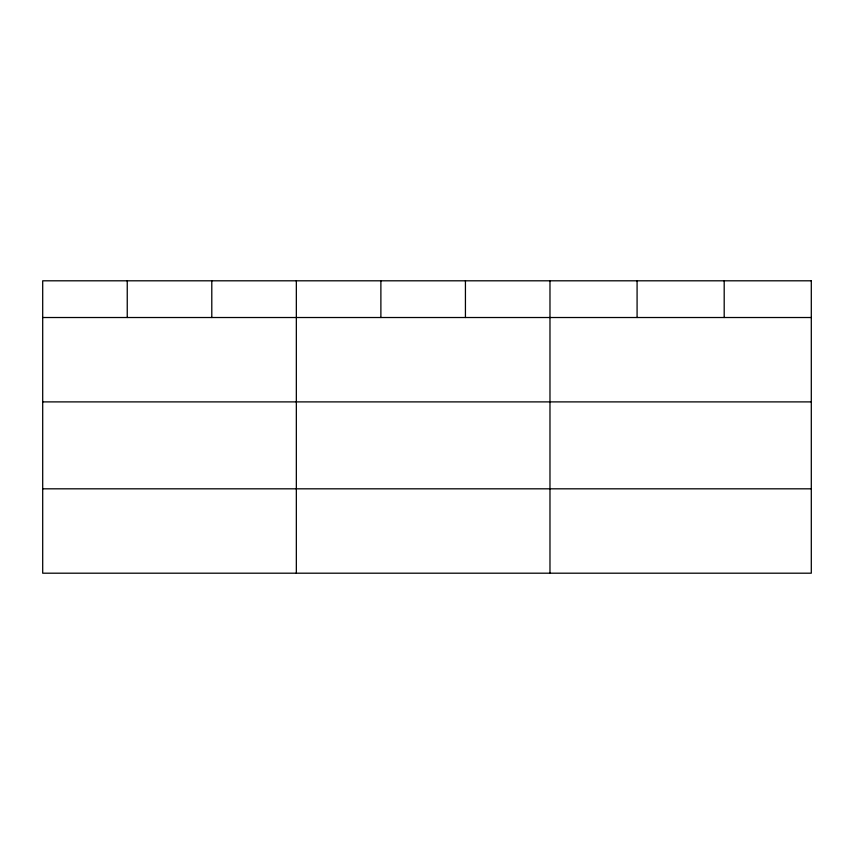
<?xml version="1.0" encoding="UTF-8"?>
<svg xmlns="http://www.w3.org/2000/svg" width="854" height="854" viewBox="0 0 854 854"><rect width="100%" height="100%" fill="white"/><g stroke="black" fill="none" stroke-linecap="round" stroke-linejoin="round"><path stroke-width="1.28" d="M42.7 317.517L811.3 317.517M42.7 401.892L811.3 401.892M42.7 488.819L811.3 488.819M724.192 280.806L724.192 317.517M637.084 280.806L637.084 317.517M549.976 280.806L549.976 573.194M465.43 280.806L465.43 317.517M380.884 280.806L380.884 317.517M296.338 280.806L296.338 573.194M211.792 280.806L211.792 317.517M127.246 280.806L127.246 317.517M811.3 280.806L42.7 280.806L42.7 573.194L811.3 573.194L811.3 280.806"/></g></svg>
